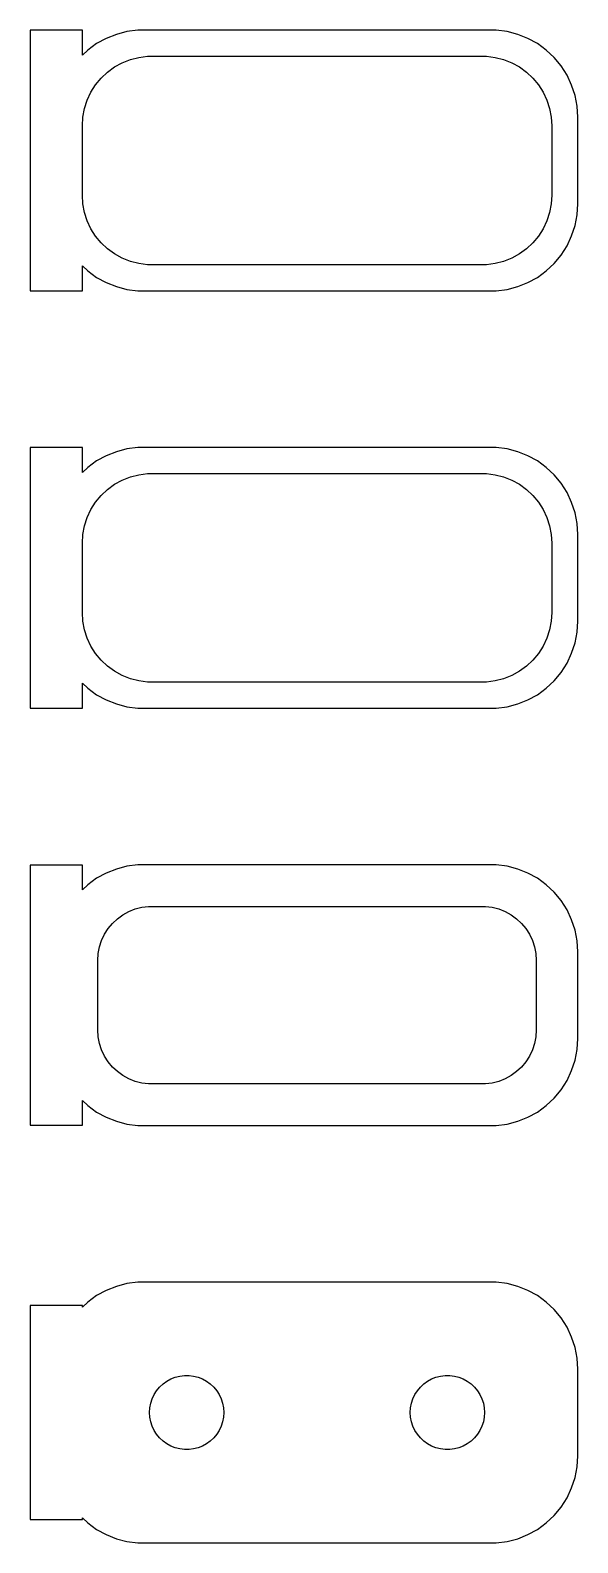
# Model space of a CAD drawing. Header units: metres. Extents: x -16.5 to 15, y 88.5 to 175.5.
import ezdxf

# ---------------------------------------------------------------- set-up
doc = ezdxf.new("R2010")
doc.units = ezdxf.units.M

msp = doc.modelspace()

# ---------------------------------------------------------------- linework, layer by layer
for p, q in [((-13.5, 175.49), (-16.5, 175.49)), ((-16.5, 175.49), (-16.5, 160.51)), ((-13.5, 174.059), (-13.5, 175.49)), ((-12.1289, 175.024), (-12.6791, 174.722)), ((-11.5451, 175.255), (-12.1289, 175.024)), ((-10.9369, 175.411), (-11.5451, 175.255)), ((-10.3139, 175.49), (-10.9369, 175.411)), ((10.3139, 175.49), (-10.3139, 175.49)), ((10.9369, 175.411), (10.3139, 175.49)), ((11.5451, 175.255), (10.9369, 175.411)), ((12.1289, 175.024), (11.5451, 175.255)), ((12.6791, 174.722), (12.1289, 175.024)), ((-13.1871, 174.353), (-13.5, 174.059)), ((-12.6791, 174.722), (-13.1871, 174.353)), ((-10.2495, 173.929), (-9.75116, 173.992)), ((-9.75116, 173.992), (9.75116, 173.992)), ((9.75116, 173.992), (10.2495, 173.929)), ((13.1871, 174.353), (12.6791, 174.722)), ((13.6448, 173.923), (13.1871, 174.353)), ((-12.0497, 173.082), (-11.6433, 173.377)), ((-11.6433, 173.377), (-11.2031, 173.619)), ((-11.2031, 173.619), (-10.7361, 173.804)), ((-10.7361, 173.804), (-10.2495, 173.929)), ((10.2495, 173.929), (10.7361, 173.804)), ((10.7361, 173.804), (11.2031, 173.619)), ((11.2031, 173.619), (11.6433, 173.377)), ((11.6433, 173.377), (12.0497, 173.082)), ((14.0451, 173.439), (13.6448, 173.923)), ((14.3815, 172.909), (14.0451, 173.439)), ((-13.0052, 171.927), (-12.7361, 172.351)), ((-12.7361, 172.351), (-12.4159, 172.738)), ((-12.4159, 172.738), (-12.0497, 173.082)), ((12.0497, 173.082), (12.4159, 172.738)), ((12.4159, 172.738), (12.7361, 172.351)), ((12.7361, 172.351), (13.0052, 171.927)), ((14.6489, 172.341), (14.3815, 172.909)), ((14.8429, 171.743), (14.6489, 172.341)), ((-13.3743, 170.995), (-13.2191, 171.472)), ((-13.2191, 171.472), (-13.0052, 171.927)), ((13.0052, 171.927), (13.2191, 171.472)), ((13.2191, 171.472), (13.3743, 170.995)), ((14.9606, 171.127), (14.8429, 171.743)), ((-13.5, 170), (-13.4684, 170.501)), ((-13.4684, 170.501), (-13.3743, 170.995)), ((13.3743, 170.995), (13.4684, 170.501)), ((13.4684, 170.501), (13.5, 170)), ((15, 170.5), (14.9606, 171.127)), ((15, 165.5), (15, 170.5)), ((-13.5, 166), (-13.5, 170)), ((13.5, 170), (13.5, 166)), ((-13.4684, 165.499), (-13.5, 166)), ((-13.3743, 165.005), (-13.4684, 165.499)), ((13.4684, 165.499), (13.3743, 165.005)), ((13.5, 166), (13.4684, 165.499)), ((14.9606, 164.873), (15, 165.5)), ((-13.2191, 164.528), (-13.3743, 165.005)), ((-13.0052, 164.073), (-13.2191, 164.528)), ((13.2191, 164.528), (13.0052, 164.073)), ((13.3743, 165.005), (13.2191, 164.528)), ((14.8429, 164.257), (14.9606, 164.873)), ((-12.7361, 163.649), (-13.0052, 164.073)), ((-12.4159, 163.262), (-12.7361, 163.649)), ((12.7361, 163.649), (12.4159, 163.262)), ((13.0052, 164.073), (12.7361, 163.649)), ((14.3815, 163.091), (14.6489, 163.659)), ((14.6489, 163.659), (14.8429, 164.257)), ((-12.0497, 162.918), (-12.4159, 163.262)), ((-11.6433, 162.623), (-12.0497, 162.918)), ((12.0497, 162.918), (11.6433, 162.623)), ((12.4159, 163.262), (12.0497, 162.918)), ((14.0451, 162.561), (14.3815, 163.091)), ((-13.5, 161.941), (-13.1871, 161.647)), ((-13.5, 160.51), (-13.5, 161.941)), ((-11.2031, 162.381), (-11.6433, 162.623)), ((-10.7361, 162.196), (-11.2031, 162.381)), ((-10.2495, 162.071), (-10.7361, 162.196)), ((-9.75116, 162.008), (-10.2495, 162.071)), ((9.75116, 162.008), (-9.75116, 162.008)), ((10.2495, 162.071), (9.75116, 162.008)), ((10.7361, 162.196), (10.2495, 162.071)), ((11.2031, 162.381), (10.7361, 162.196)), ((11.6433, 162.623), (11.2031, 162.381)), ((13.1871, 161.647), (13.6448, 162.077)), ((13.6448, 162.077), (14.0451, 162.561)), ((-13.1871, 161.647), (-12.6791, 161.278)), ((-12.6791, 161.278), (-12.1289, 160.976)), ((-12.1289, 160.976), (-11.5451, 160.745)), ((11.5451, 160.745), (12.1289, 160.976)), ((12.1289, 160.976), (12.6791, 161.278)), ((12.6791, 161.278), (13.1871, 161.647)), ((-16.5, 160.51), (-13.5, 160.51)), ((-11.5451, 160.745), (-10.9369, 160.589)), ((-10.9369, 160.589), (-10.3139, 160.51)), ((-10.3139, 160.51), (10.3139, 160.51)), ((10.3139, 160.51), (10.9369, 160.589)), ((10.9369, 160.589), (11.5451, 160.745)), ((-13.5, 151.49), (-16.5, 151.49)), ((-16.5, 151.49), (-16.5, 136.51)), ((-13.5, 150.059), (-13.5, 151.49)), ((-10.9369, 151.411), (-11.5451, 151.255)), ((-10.3139, 151.49), (-10.9369, 151.411)), ((10.3139, 151.49), (-10.3139, 151.49)), ((10.9369, 151.411), (10.3139, 151.49)), ((11.5451, 151.255), (10.9369, 151.411)), ((-12.6791, 150.722), (-13.1871, 150.353)), ((-12.1289, 151.024), (-12.6791, 150.722)), ((-11.5451, 151.255), (-12.1289, 151.024)), ((12.1289, 151.024), (11.5451, 151.255)), ((12.6791, 150.722), (12.1289, 151.024)), ((13.1871, 150.353), (12.6791, 150.722)), ((-13.1871, 150.353), (-13.5, 150.059)), ((-11.6433, 149.377), (-11.2031, 149.619)), ((-11.2031, 149.619), (-10.7361, 149.804)), ((-10.7361, 149.804), (-10.2495, 149.929)), ((-10.2495, 149.929), (-9.75116, 149.992)), ((-9.75116, 149.992), (9.75116, 149.992)), ((9.75116, 149.992), (10.2495, 149.929)), ((10.2495, 149.929), (10.7361, 149.804)), ((10.7361, 149.804), (11.2031, 149.619)), ((11.2031, 149.619), (11.6433, 149.377)), ((13.6448, 149.923), (13.1871, 150.353)), ((14.0451, 149.439), (13.6448, 149.923)), ((-12.7361, 148.351), (-12.4159, 148.738)), ((-12.4159, 148.738), (-12.0497, 149.082)), ((-12.0497, 149.082), (-11.6433, 149.377)), ((11.6433, 149.377), (12.0497, 149.082)), ((12.0497, 149.082), (12.4159, 148.738)), ((12.4159, 148.738), (12.7361, 148.351)), ((14.3815, 148.909), (14.0451, 149.439)), ((14.6489, 148.341), (14.3815, 148.909)), ((-13.2191, 147.472), (-13.0052, 147.927)), ((-13.0052, 147.927), (-12.7361, 148.351)), ((12.7361, 148.351), (13.0052, 147.927)), ((13.0052, 147.927), (13.2191, 147.472)), ((14.8429, 147.743), (14.6489, 148.341)), ((-13.3743, 146.995), (-13.2191, 147.472)), ((13.2191, 147.472), (13.3743, 146.995)), ((14.9606, 147.127), (14.8429, 147.743)), ((15, 146.5), (14.9606, 147.127)), ((-13.5, 146), (-13.4684, 146.501)), ((-13.4684, 146.501), (-13.3743, 146.995)), ((13.3743, 146.995), (13.4684, 146.501)), ((13.4684, 146.501), (13.5, 146)), ((15, 141.5), (15, 146.5)), ((-13.5, 142), (-13.5, 146)), ((13.5, 146), (13.5, 142)), ((-13.4684, 141.499), (-13.5, 142)), ((13.5, 142), (13.4684, 141.499)), ((-13.3743, 141.005), (-13.4684, 141.499)), ((-13.2191, 140.528), (-13.3743, 141.005)), ((13.3743, 141.005), (13.2191, 140.528)), ((13.4684, 141.499), (13.3743, 141.005)), ((14.9606, 140.873), (15, 141.5)), ((-13.0052, 140.073), (-13.2191, 140.528)), ((-12.7361, 139.649), (-13.0052, 140.073)), ((13.0052, 140.073), (12.7361, 139.649)), ((13.2191, 140.528), (13.0052, 140.073)), ((14.6489, 139.659), (14.8429, 140.257)), ((14.8429, 140.257), (14.9606, 140.873)), ((-12.4159, 139.262), (-12.7361, 139.649)), ((-12.0497, 138.918), (-12.4159, 139.262)), ((12.4159, 139.262), (12.0497, 138.918)), ((12.7361, 139.649), (12.4159, 139.262)), ((14.3815, 139.091), (14.6489, 139.659)), ((-11.6433, 138.623), (-12.0497, 138.918)), ((-11.2031, 138.381), (-11.6433, 138.623)), ((-10.7361, 138.196), (-11.2031, 138.381)), ((11.2031, 138.381), (10.7361, 138.196)), ((11.6433, 138.623), (11.2031, 138.381)), ((12.0497, 138.918), (11.6433, 138.623)), ((13.6448, 138.077), (14.0451, 138.561)), ((14.0451, 138.561), (14.3815, 139.091)), ((-13.5, 137.941), (-13.1871, 137.647)), ((-13.5, 136.51), (-13.5, 137.941)), ((-13.1871, 137.647), (-12.6791, 137.278)), ((-10.2495, 138.071), (-10.7361, 138.196)), ((-9.75116, 138.008), (-10.2495, 138.071)), ((9.75116, 138.008), (-9.75116, 138.008)), ((10.2495, 138.071), (9.75116, 138.008)), ((10.7361, 138.196), (10.2495, 138.071)), ((12.6791, 137.278), (13.1871, 137.647)), ((13.1871, 137.647), (13.6448, 138.077)), ((-12.6791, 137.278), (-12.1289, 136.976)), ((-12.1289, 136.976), (-11.5451, 136.745)), ((-11.5451, 136.745), (-10.9369, 136.589)), ((-10.9369, 136.589), (-10.3139, 136.51)), ((10.3139, 136.51), (10.9369, 136.589)), ((10.9369, 136.589), (11.5451, 136.745)), ((11.5451, 136.745), (12.1289, 136.976)), ((12.1289, 136.976), (12.6791, 137.278)), ((-16.5, 136.51), (-13.5, 136.51)), ((-10.3139, 136.51), (10.3139, 136.51)), ((-13.5, 127.479), (-16.5, 127.479)), ((-16.5, 127.479), (-16.5, 112.521)), ((-13.5, 126.059), (-13.5, 127.479)), ((-12.1289, 127.024), (-12.6791, 126.722)), ((-11.5451, 127.255), (-12.1289, 127.024)), ((-10.9369, 127.411), (-11.5451, 127.255)), ((-10.3139, 127.49), (-10.9369, 127.411)), ((10.3139, 127.49), (-10.3139, 127.49)), ((10.9369, 127.411), (10.3139, 127.49)), ((11.5451, 127.255), (10.9369, 127.411)), ((12.1289, 127.024), (11.5451, 127.255)), ((12.6791, 126.722), (12.1289, 127.024)), ((-13.1871, 126.353), (-13.5, 126.059)), ((-12.6791, 126.722), (-13.1871, 126.353)), ((13.1871, 126.353), (12.6791, 126.722)), ((13.6448, 125.923), (13.1871, 126.353)), ((14.0451, 125.439), (13.6448, 125.923)), ((14.3815, 124.909), (14.0451, 125.439)), ((-11.7692, 124.131), (-11.4842, 124.399)), ((-11.4842, 124.399), (-11.168, 124.628)), ((-11.168, 124.628), (-10.8254, 124.817)), ((-10.8254, 124.817), (-10.4619, 124.961)), ((-10.4619, 124.961), (-10.0833, 125.058)), ((-10.0833, 125.058), (-9.69545, 125.107)), ((-9.69545, 125.107), (9.69545, 125.107)), ((9.69545, 125.107), (10.0833, 125.058)), ((10.0833, 125.058), (10.4619, 124.961)), ((10.4619, 124.961), (10.8254, 124.817)), ((10.8254, 124.817), (11.168, 124.628)), ((11.168, 124.628), (11.4842, 124.399)), ((11.4842, 124.399), (11.7692, 124.131)), ((14.6489, 124.341), (14.3815, 124.909)), ((-12.2279, 123.5), (-12.0184, 123.83)), ((-12.0184, 123.83), (-11.7692, 124.131)), ((11.7692, 124.131), (12.0184, 123.83)), ((12.0184, 123.83), (12.2279, 123.5)), ((14.8429, 123.743), (14.6489, 124.341)), ((14.9606, 123.127), (14.8429, 123.743)), ((-12.5884, 122.39), (-12.5151, 122.774)), ((-12.5151, 122.774), (-12.3943, 123.146)), ((-12.3943, 123.146), (-12.2279, 123.5)), ((12.2279, 123.5), (12.3943, 123.146)), ((12.3943, 123.146), (12.5151, 122.774)), ((12.5151, 122.774), (12.5884, 122.39)), ((15, 122.5), (14.9606, 123.127)), ((-12.6129, 122), (-12.5884, 122.39)), ((-12.6129, 118), (-12.6129, 122)), ((12.5884, 122.39), (12.6129, 122)), ((12.6129, 122), (12.6129, 118)), ((15, 117.5), (15, 122.5)), ((-12.5884, 117.61), (-12.6129, 118)), ((-12.5151, 117.226), (-12.5884, 117.61)), ((12.5884, 117.61), (12.5151, 117.226)), ((12.6129, 118), (12.5884, 117.61)), ((14.9606, 116.873), (15, 117.5)), ((-12.3943, 116.854), (-12.5151, 117.226)), ((-12.2279, 116.5), (-12.3943, 116.854)), ((12.3943, 116.854), (12.2279, 116.5)), ((12.5151, 117.226), (12.3943, 116.854)), ((14.8429, 116.257), (14.9606, 116.873)), ((-12.0184, 116.17), (-12.2279, 116.5)), ((-11.7692, 115.869), (-12.0184, 116.17)), ((-11.4842, 115.601), (-11.7692, 115.869)), ((11.7692, 115.869), (11.4842, 115.601)), ((12.0184, 116.17), (11.7692, 115.869)), ((12.2279, 116.5), (12.0184, 116.17)), ((14.6489, 115.659), (14.8429, 116.257)), ((-11.168, 115.372), (-11.4842, 115.601)), ((-10.8254, 115.183), (-11.168, 115.372)), ((-10.4619, 115.039), (-10.8254, 115.183)), ((-10.0833, 114.942), (-10.4619, 115.039)), ((-9.69545, 114.893), (-10.0833, 114.942)), ((9.69545, 114.893), (-9.69545, 114.893)), ((10.0833, 114.942), (9.69545, 114.893)), ((10.4619, 115.039), (10.0833, 114.942)), ((10.8254, 115.183), (10.4619, 115.039)), ((11.168, 115.372), (10.8254, 115.183)), ((11.4842, 115.601), (11.168, 115.372)), ((14.0451, 114.561), (14.3815, 115.091)), ((14.3815, 115.091), (14.6489, 115.659)), ((13.1871, 113.647), (13.6448, 114.077)), ((13.6448, 114.077), (14.0451, 114.561)), ((-13.5, 112.521), (-13.5, 113.941)), ((-13.5, 113.941), (-13.1871, 113.647)), ((-13.1871, 113.647), (-12.6791, 113.278)), ((-12.6791, 113.278), (-12.1289, 112.976)), ((12.1289, 112.976), (12.6791, 113.278)), ((12.6791, 113.278), (13.1871, 113.647)), ((-16.5, 112.521), (-13.5, 112.521)), ((-12.1289, 112.976), (-11.5451, 112.745)), ((-11.5451, 112.745), (-10.9369, 112.589)), ((-10.9369, 112.589), (-10.3139, 112.51)), ((-10.3139, 112.51), (10.3139, 112.51)), ((10.3139, 112.51), (10.9369, 112.589)), ((10.9369, 112.589), (11.5451, 112.745)), ((11.5451, 112.745), (12.1289, 112.976)), ((-12.6791, 102.722), (-13.1871, 102.353)), ((-12.1289, 103.024), (-12.6791, 102.722)), ((-11.5451, 103.255), (-12.1289, 103.024)), ((-10.9369, 103.411), (-11.5451, 103.255)), ((-10.3139, 103.49), (-10.9369, 103.411)), ((10.3139, 103.49), (-10.3139, 103.49)), ((10.9369, 103.411), (10.3139, 103.49)), ((11.5451, 103.255), (10.9369, 103.411)), ((12.1289, 103.024), (11.5451, 103.255)), ((12.6791, 102.722), (12.1289, 103.024)), ((13.1871, 102.353), (12.6791, 102.722)), ((-13.5, 102.153), (-16.5, 102.153)), ((-16.5, 102.153), (-16.5, 89.8474)), ((-13.1871, 102.353), (-13.5, 102.059)), ((-13.5, 102.059), (-13.5, 102.153)), ((13.6448, 101.923), (13.1871, 102.353)), ((14.0451, 101.439), (13.6448, 101.923)), ((14.3815, 100.909), (14.0451, 101.439)), ((14.6489, 100.341), (14.3815, 100.909)), ((14.8429, 99.7434), (14.6489, 100.341)), ((14.9606, 99.1267), (14.8429, 99.7434)), ((15, 98.5), (14.9606, 99.1267)), ((15, 93.5), (15, 98.5)), ((-9.22748, 97.2551), (-9.05655, 97.4617)), ((-9.05655, 97.4617), (-8.86108, 97.6453)), ((-8.86108, 97.6453), (-8.64413, 97.8029)), ((-8.64413, 97.8029), (-8.40915, 97.9321)), ((-8.40915, 97.9321), (-8.15984, 98.0308)), ((-8.15984, 98.0308), (-7.9001, 98.0975)), ((-7.9001, 98.0975), (-7.63406, 98.1311)), ((-7.63406, 98.1311), (-7.36592, 98.1311)), ((-7.36592, 98.1311), (-7.09988, 98.0975)), ((-7.09988, 98.0975), (-6.84015, 98.0308)), ((-6.84015, 98.0308), (-6.59084, 97.9321)), ((-6.59084, 97.9321), (-6.35585, 97.8029)), ((-6.35585, 97.8029), (-6.1389, 97.6453)), ((-6.1389, 97.6453), (-5.94344, 97.4617)), ((-5.94344, 97.4617), (-5.77251, 97.2551)), ((5.77251, 97.2551), (5.94344, 97.4617)), ((5.94344, 97.4617), (6.1389, 97.6453)), ((6.1389, 97.6453), (6.35585, 97.8029)), ((6.35585, 97.8029), (6.59084, 97.9321)), ((6.59084, 97.9321), (6.84015, 98.0308)), ((6.84015, 98.0308), (7.09988, 98.0975)), ((7.09988, 98.0975), (7.36592, 98.1311)), ((7.36592, 98.1311), (7.63406, 98.1311)), ((7.63406, 98.1311), (7.9001, 98.0975)), ((7.9001, 98.0975), (8.15984, 98.0308)), ((8.15984, 98.0308), (8.40915, 97.9321)), ((8.40915, 97.9321), (8.64413, 97.8029)), ((8.64413, 97.8029), (8.86108, 97.6453)), ((8.86108, 97.6453), (9.05655, 97.4617)), ((9.05655, 97.4617), (9.22748, 97.2551)), ((-9.56821, 96.531), (-9.48534, 96.786)), ((-9.48534, 96.786), (-9.37117, 97.0287)), ((-9.37117, 97.0287), (-9.22748, 97.2551)), ((-5.77251, 97.2551), (-5.62881, 97.0287)), ((-5.62881, 97.0287), (-5.51465, 96.786)), ((-5.51465, 96.786), (-5.43178, 96.531)), ((5.43178, 96.531), (5.51465, 96.786)), ((5.51465, 96.786), (5.62881, 97.0287)), ((5.62881, 97.0287), (5.77251, 97.2551)), ((9.22748, 97.2551), (9.37117, 97.0287)), ((9.37117, 97.0287), (9.48534, 96.786)), ((9.48534, 96.786), (9.56821, 96.531)), ((-9.63528, 96), (-9.61845, 96.2676)), ((-9.61845, 95.7324), (-9.63528, 96)), ((-9.61845, 96.2676), (-9.56821, 96.531)), ((-9.56821, 95.469), (-9.61845, 95.7324)), ((-5.43178, 96.531), (-5.38153, 96.2676)), ((-5.38153, 95.7324), (-5.43178, 95.469)), ((-5.38153, 96.2676), (-5.3647, 96)), ((-5.3647, 96), (-5.38153, 95.7324)), ((5.3647, 96), (5.38153, 96.2676)), ((5.38153, 95.7324), (5.3647, 96)), ((5.38153, 96.2676), (5.43178, 96.531)), ((5.43178, 95.469), (5.38153, 95.7324)), ((9.56821, 96.531), (9.61845, 96.2676)), ((9.61845, 95.7324), (9.56821, 95.469)), ((9.61845, 96.2676), (9.63528, 96)), ((9.63528, 96), (9.61845, 95.7324)), ((-9.48534, 95.214), (-9.56821, 95.469)), ((-9.37117, 94.9713), (-9.48534, 95.214)), ((-9.22748, 94.7449), (-9.37117, 94.9713)), ((-5.62881, 94.9713), (-5.77251, 94.7449)), ((-5.51465, 95.214), (-5.62881, 94.9713)), ((-5.43178, 95.469), (-5.51465, 95.214)), ((5.51465, 95.214), (5.43178, 95.469)), ((5.62881, 94.9713), (5.51465, 95.214)), ((5.77251, 94.7449), (5.62881, 94.9713)), ((9.37117, 94.9713), (9.22748, 94.7449)), ((9.48534, 95.214), (9.37117, 94.9713)), ((9.56821, 95.469), (9.48534, 95.214)), ((-9.05655, 94.5383), (-9.22748, 94.7449)), ((-8.86108, 94.3547), (-9.05655, 94.5383)), ((-8.64413, 94.1971), (-8.86108, 94.3547)), ((-8.40915, 94.0679), (-8.64413, 94.1971)), ((-8.15984, 93.9692), (-8.40915, 94.0679)), ((-7.9001, 93.9025), (-8.15984, 93.9692)), ((-6.84015, 93.9692), (-7.09988, 93.9025)), ((-6.59084, 94.0679), (-6.84015, 93.9692)), ((-6.35585, 94.1971), (-6.59084, 94.0679)), ((-6.1389, 94.3547), (-6.35585, 94.1971)), ((-5.94344, 94.5383), (-6.1389, 94.3547)), ((-5.77251, 94.7449), (-5.94344, 94.5383)), ((5.94344, 94.5383), (5.77251, 94.7449)), ((6.1389, 94.3547), (5.94344, 94.5383)), ((6.35585, 94.1971), (6.1389, 94.3547)), ((6.59084, 94.0679), (6.35585, 94.1971)), ((6.84015, 93.9692), (6.59084, 94.0679)), ((7.09988, 93.9025), (6.84015, 93.9692)), ((8.15984, 93.9692), (7.9001, 93.9025)), ((8.40915, 94.0679), (8.15984, 93.9692)), ((8.64413, 94.1971), (8.40915, 94.0679)), ((8.86108, 94.3547), (8.64413, 94.1971)), ((9.05655, 94.5383), (8.86108, 94.3547)), ((9.22748, 94.7449), (9.05655, 94.5383)), ((-7.63406, 93.8689), (-7.9001, 93.9025)), ((-7.36592, 93.8689), (-7.63406, 93.8689)), ((-7.09988, 93.9025), (-7.36592, 93.8689)), ((7.36592, 93.8689), (7.09988, 93.9025)), ((7.63406, 93.8689), (7.36592, 93.8689)), ((7.9001, 93.9025), (7.63406, 93.8689)), ((14.9606, 92.8733), (15, 93.5)), ((14.6489, 91.6594), (14.8429, 92.2566)), ((14.8429, 92.2566), (14.9606, 92.8733)), ((14.3815, 91.0912), (14.6489, 91.6594)), ((13.6448, 90.0773), (14.0451, 90.5611)), ((14.0451, 90.5611), (14.3815, 91.0912)), ((-16.5, 89.8474), (-13.5, 89.8474)), ((-13.5, 89.8474), (-13.5, 89.9413)), ((-13.5, 89.9413), (-13.1871, 89.6474)), ((-13.1871, 89.6474), (-12.6791, 89.2784)), ((12.6791, 89.2784), (13.1871, 89.6474)), ((13.1871, 89.6474), (13.6448, 90.0773)), ((-12.6791, 89.2784), (-12.1289, 88.9759)), ((-12.1289, 88.9759), (-11.5451, 88.7447)), ((-11.5451, 88.7447), (-10.9369, 88.5886)), ((10.9369, 88.5886), (11.5451, 88.7447)), ((11.5451, 88.7447), (12.1289, 88.9759)), ((12.1289, 88.9759), (12.6791, 89.2784)), ((-10.9369, 88.5886), (-10.3139, 88.5099)), ((-10.3139, 88.5099), (10.3139, 88.5099)), ((10.3139, 88.5099), (10.9369, 88.5886))]:
    msp.add_line(p, q)

doc.saveas('drawing.dxf')
